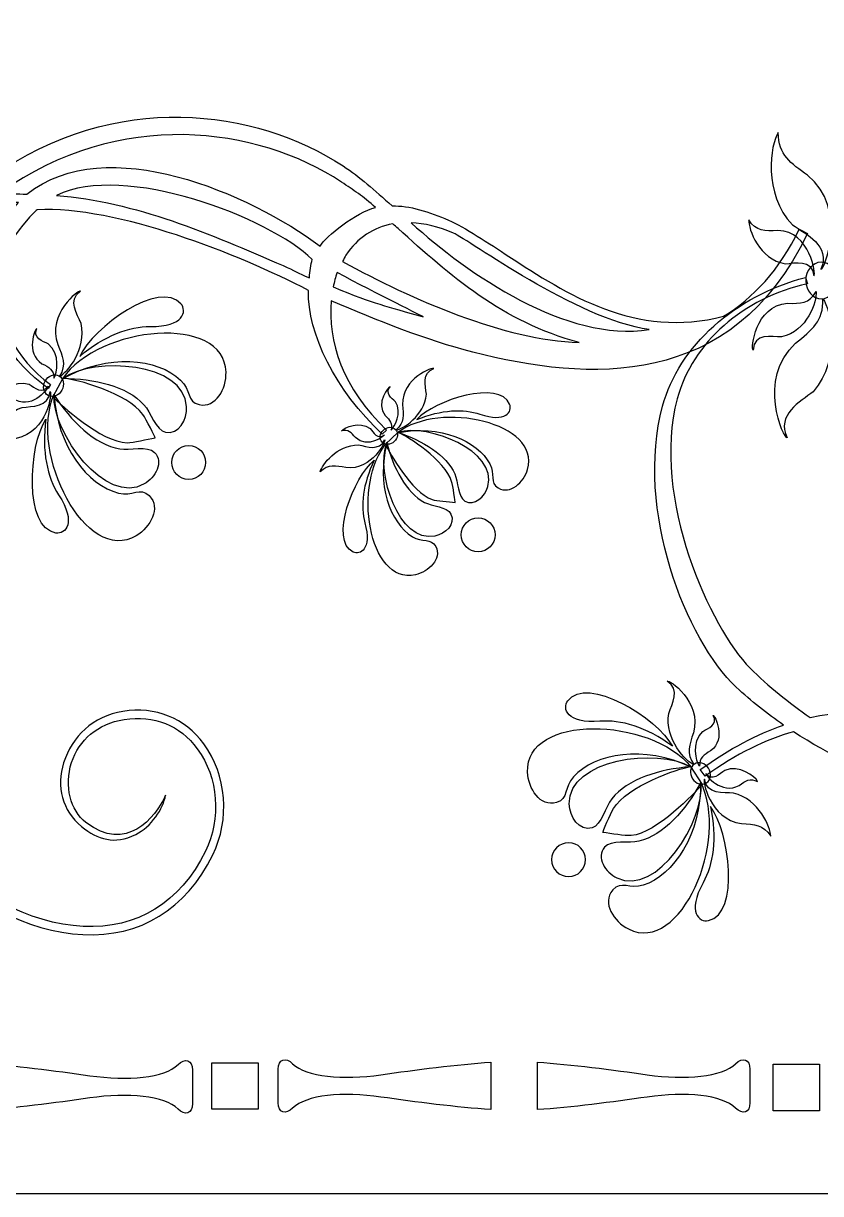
# Model space of a CAD drawing. Header units: millimetres. Extents: x -106 to 106, y -106 to 106.
# Drawn here: x 35.47 to 54.16, y -105.66 to -78.24 of the extents above; entities that cross this region are included whole.
import ezdxf

# ---------------------------------------------------------------- set-up
doc = ezdxf.new("R2010")
doc.units = ezdxf.units.MM
doc.header["$MEASUREMENT"] = 0
doc.layers.add('layer 1', color=7, linetype='Continuous')

msp = doc.modelspace()

# ---------------------------------------------------------------- linework, layer by layer
at = {"layer": 'layer 1', "color": 7}
msp.add_open_spline([(105.6569, -105.6569), (105.6569, -105.6569), (-106.0097, -105.6569), (-106.0097, -105.6569), (-106.0097, -105.6569), (-106.0097, -105.6569), (-106.0097, 106.0097), (-106.0097, 106.0097), (-106.0097, 106.0097), (-106.0097, 106.0097), (105.6569, 106.0097), (105.6569, 106.0097), (105.6569, 106.0097), (105.6569, 106.0097), (105.6569, -105.6569), (105.6569, -105.6569)], degree=3, knots=[0, 0, 0, 0, 0.2, 0.2, 0.2, 0.2, 0.4, 0.4, 0.4, 0.4, 0.6, 0.6, 0.6, 0.6, 1, 1, 1, 1], dxfattribs=at)
at = {"layer": 'layer 1', "color": 250}
for points, knots in [([(53.8471, -83.1618), (53.7817, -83.1291), (53.7162, -83.0963), (53.6542, -83.0633), (53.6542, -83.0633), (53.1878, -84.0269), (52.5769, -84.6777), (51.8831, -85.1024), (51.8831, -85.1024), (49.8216, -85.6402), (48.1751, -84.5674), (46.8505, -83.7016), (46.8505, -83.7016), (46.3885, -83.3995), (45.7984, -83.0102), (45.4297, -82.8483), (45.4297, -82.8483), (44.9994, -82.6585), (44.4992, -82.5031), (44.1123, -82.5186), (44.1123, -82.5186), (43.6851, -82.1345), (43.3582, -81.8434), (42.9617, -81.5819), (42.9617, -81.5819), (40.9243, -80.238), (37.5946, -79.7935), (34.7479, -81.832), (34.7479, -81.832), (34.7479, -81.832), (34.2594, -82.1982), (34.2594, -82.1982), (34.2594, -82.1982), (34.2332, -82.2192), (34.2036, -82.242), (34.177, -82.2633), (34.177, -82.2633), (32.1458, -82.3829), (30.2448, -82.9234), (28.5698, -84.032), (28.5698, -84.032), (27.9228, -83.8474), (27.2317, -83.5194), (26.4934, -82.9875), (26.4934, -82.9875), (26.4934, -82.9875), (26.3808, -83.1432), (26.3808, -83.1432), (26.3808, -83.1432), (27.0681, -83.6393), (27.7182, -83.9724), (28.3331, -84.1857), (28.3331, -84.1857), (27.9521, -84.4537), (27.5797, -84.7435), (27.2245, -85.0745), (27.2245, -85.0745), (26.0542, -86.168), (24.8429, -89.2417), (25.4985, -91.6581), (25.4985, -91.6581), (25.8809, -93.0706), (27.2059, -94.2468), (28.8485, -94.6732), (28.8485, -94.6732), (28.8485, -94.6732), (28.8964, -94.5286), (28.8964, -94.5286), (28.8964, -94.5286), (27.3857, -94.182), (26.2054, -93.1674), (25.8419, -91.8269), (25.8419, -91.8269), (25.2156, -89.5159), (26.6309, -86.4353), (27.5459, -85.5244), (27.5459, -85.5244), (27.9872, -85.0866), (28.4626, -84.7086), (28.9577, -84.3634), (28.9577, -84.3634), (31.4106, -84.9068), (33.2389, -83.5015), (34.4502, -82.5682), (34.4502, -82.5682), (34.4502, -82.5682), (34.5997, -82.4555), (34.5997, -82.4555), (34.5997, -82.4555), (34.8474, -82.4414), (35.0989, -82.438), (35.3539, -82.4387), (35.3539, -82.4387), (34.8988, -82.9086), (34.6221, -83.6003), (34.6407, -84.3279), (34.6407, -84.3279), (34.6645, -85.3009), (35.1692, -86.1573), (36.0505, -86.7943), (36.0505, -86.7943), (36.0505, -86.7943), (36.0994, -86.6985), (36.0994, -86.6985), (36.0994, -86.6985), (35.2688, -86.0967), (34.8553, -85.2337), (34.8326, -84.3228), (34.8326, -84.3228), (34.8151, -83.5576), (35.7277, -82.6461), (35.789, -82.6065), (35.789, -82.6065), (37.6628, -82.5186), (40.5025, -83.641), (42.151, -84.4975), (42.151, -84.4975), (42.1179, -85.5086), (42.7922, -86.846), (43.8788, -87.8619), (43.8788, -87.8619), (43.8788, -87.8619), (43.9811, -87.7675), (43.9811, -87.7675), (43.9811, -87.7675), (42.9486, -86.8019), (42.5944, -85.6667), (42.683, -84.7376), (42.683, -84.7376), (43.7709, -85.2047), (44.913, -85.6643), (46.002, -85.943), (46.002, -85.943), (48.7005, -86.6327), (52.0798, -86.8539), (53.8471, -83.1618)], [0, 0, 0, 0, 0.0285714, 0.0285714, 0.0285714, 0.0285714, 0.0571429, 0.0571429, 0.0571429, 0.0571429, 0.0857143, 0.0857143, 0.0857143, 0.0857143, 0.1142857, 0.1142857, 0.1142857, 0.1142857, 0.1428571, 0.1428571, 0.1428571, 0.1428572, 0.1714286, 0.1714286, 0.1714286, 0.1714286, 0.2, 0.2, 0.2, 0.2, 0.2285714, 0.2285714, 0.2285714, 0.2285714, 0.2571429, 0.2571429, 0.2571429, 0.2571429, 0.2857143, 0.2857143, 0.2857143, 0.2857143, 0.3142857, 0.3142857, 0.3142857, 0.3142857, 0.3428571, 0.3428571, 0.3428571, 0.3428572, 0.3714286, 0.3714286, 0.3714286, 0.3714286, 0.4, 0.4, 0.4, 0.4, 0.4285714, 0.4285714, 0.4285714, 0.4285714, 0.4571429, 0.4571429, 0.4571429, 0.4571429, 0.4857143, 0.4857143, 0.4857143, 0.4857143, 0.5142857, 0.5142857, 0.5142857, 0.5142857, 0.5428571, 0.5428571, 0.5428571, 0.5428572, 0.5714286, 0.5714286, 0.5714286, 0.5714286, 0.6, 0.6, 0.6, 0.6, 0.6285714, 0.6285714, 0.6285714, 0.6285714, 0.6571429, 0.6571429, 0.6571429, 0.6571429, 0.6857143, 0.6857143, 0.6857143, 0.6857143, 0.7142857, 0.7142857, 0.7142857, 0.7142857, 0.7428571, 0.7428571, 0.7428571, 0.7428572, 0.7714286, 0.7714286, 0.7714286, 0.7714286, 0.8, 0.8, 0.8, 0.8, 0.8285714, 0.8285714, 0.8285714, 0.8285714, 0.8571429, 0.8571429, 0.8571429, 0.8571429, 0.8857143, 0.8857143, 0.8857143, 0.8857143, 0.9142857, 0.9142857, 0.9142857, 0.9142857, 0.9428571, 0.9428571, 0.9428571, 0.9428572, 1, 1, 1, 1]), ([(43.7241, -82.5534), (43.7241, -82.5534), (43.7241, -82.5534), (43.7241, -82.5534), (43.7241, -82.5534), (43.2697, -82.6629), (42.5579, -83.23), (42.4208, -83.4594), (42.4208, -83.4594), (40.785, -82.2364), (37.4185, -80.7547), (35.5437, -82.2426), (35.5437, -82.2426), (35.3301, -82.2364), (35.1151, -82.2254), (34.9029, -82.2272), (34.9029, -82.2272), (34.9029, -82.2272), (34.9325, -82.2051), (34.9325, -82.2051), (34.9325, -82.2051), (37.7048, -80.2207), (40.9459, -80.652), (42.9265, -81.9598), (42.9265, -81.9598), (43.2056, -82.1441), (43.4268, -82.2943), (43.7241, -82.5534)], [0, 0, 0, 0, 0.125, 0.125, 0.125, 0.125, 0.25, 0.25, 0.25, 0.25, 0.375, 0.375, 0.375, 0.375, 0.5, 0.5, 0.5, 0.5, 0.625, 0.625, 0.625, 0.625, 0.75, 0.75, 0.75, 0.75, 1, 1, 1, 1]), ([(54.1607, -84.0021), (54.4046, -83.4457), (53.8106, -83.178), (53.4978, -82.9613), (53.4978, -82.9613), (52.7926, -82.2292), (52.9831, -81.0696), (53.1602, -80.7988), (53.1602, -80.7988), (53.1702, -81.3269), (53.4558, -81.5181), (53.8516, -81.7993), (53.8516, -81.7993), (54.8176, -82.5923), (54.2406, -84.0341), (54.1607, -84.0021)], [0, 0, 0, 0, 0.2, 0.2, 0.2, 0.2, 0.4, 0.4, 0.4, 0.4, 0.6, 0.6, 0.6, 0.6, 1, 1, 1, 1]), ([(36.242, -82.2705), (36.242, -82.2705), (36.242, -82.2705), (36.242, -82.2705), (36.242, -82.2705), (37.8285, -81.4916), (41.2322, -82.7835), (42.2396, -83.773), (42.2396, -83.773), (42.2003, -83.8928), (42.1824, -84.0427), (42.1696, -84.2015), (42.1696, -84.2015), (41.8933, -84.0851), (41.8275, -84.0341), (41.5578, -83.917), (41.5578, -83.917), (39.8497, -83.1752), (38.0841, -82.4132), (36.242, -82.2705)], [0, 0, 0, 0, 0.1666667, 0.1666667, 0.1666667, 0.1666667, 0.3333333, 0.3333333, 0.3333333, 0.3333333, 0.5, 0.5, 0.5, 0.5, 0.6666667, 0.6666667, 0.6666667, 0.6666667, 1, 1, 1, 1]), ([(44.2505, -83.0481), (44.2505, -83.0481), (44.2505, -83.0481), (44.2505, -83.0481), (44.2505, -83.0481), (45.4697, -84.1423), (46.6931, -85.2395), (48.4955, -85.7167), (48.4955, -85.7167), (46.7285, -85.6636), (44.5971, -84.7166), (42.9506, -83.8226), (42.9506, -83.8226), (42.9778, -83.7726), (42.9978, -83.7161), (43.0278, -83.6699), (43.0278, -83.6699), (43.2958, -83.2648), (43.6758, -83.0192), (44.1241, -82.9379), (44.1241, -82.9379), (44.1674, -82.9758), (44.2071, -83.0092), (44.2505, -83.0481)], [0, 0, 0, 0, 0.1428571, 0.1428571, 0.1428571, 0.1428572, 0.2857143, 0.2857143, 0.2857143, 0.2857143, 0.4285714, 0.4285714, 0.4285714, 0.4285714, 0.5714286, 0.5714286, 0.5714286, 0.5714286, 0.7142857, 0.7142857, 0.7142857, 0.7142857, 1, 1, 1, 1]), ([(50.1392, -85.4163), (50.1392, -85.4163), (50.1392, -85.4163), (50.1392, -85.4163), (50.1392, -85.4163), (48.1944, -85.7167), (45.8952, -84.1216), (44.5571, -82.9131), (44.5571, -82.9131), (44.8679, -82.9265), (45.1989, -83.0009), (45.5462, -83.1535), (45.5462, -83.1535), (45.8989, -83.3092), (48.4253, -85.1696), (50.1392, -85.4163)], [0, 0, 0, 0, 0.2, 0.2, 0.2, 0.2, 0.4, 0.4, 0.4, 0.4, 0.6, 0.6, 0.6, 0.6, 1, 1, 1, 1]), ([(53.9984, -84.1574), (53.9588, -83.7513), (53.5564, -83.8577), (53.3214, -83.8718), (53.3214, -83.8718), (52.7161, -83.7733), (52.4608, -83.0629), (52.4746, -82.8414), (52.4746, -82.8414), (52.6417, -83.1236), (52.8546, -83.1074), (53.1547, -83.0919), (53.1547, -83.0919), (53.9202, -83.1143), (54.0521, -84.1402), (53.9984, -84.1574)], [0, 0, 0, 0, 0.2, 0.2, 0.2, 0.2, 0.4, 0.4, 0.4, 0.4, 0.6, 0.6, 0.6, 0.6, 1, 1, 1, 1]), ([(54.1772, -84.6938), (53.9753, -84.6966), (53.8093, -84.5068), (53.8065, -84.2697), (53.8065, -84.2697), (53.8034, -84.0327), (53.965, -83.8391), (54.1662, -83.8367), (54.1662, -83.8367), (54.3681, -83.8339), (54.5338, -84.0237), (54.5379, -84.2601), (54.5379, -84.2601), (54.54, -84.4971), (54.3798, -84.6914), (54.1772, -84.6938)], [0, 0, 0, 0, 0.2, 0.2, 0.2, 0.2, 0.4, 0.4, 0.4, 0.4, 0.6, 0.6, 0.6, 0.6, 1, 1, 1, 1]), ([(42.7288, -84.4161), (42.7288, -84.4161), (42.7288, -84.4161), (42.7288, -84.4161), (42.7288, -84.4161), (42.7546, -84.3), (42.7818, -84.1853), (42.8221, -84.0796), (42.8221, -84.0796), (43.773, -84.5829), (44.8599, -85.1228), (44.8375, -85.1162), (44.8375, -85.1162), (43.9366, -84.8513), (43.731, -84.8323), (42.7288, -84.4161)], [0, 0, 0, 0, 0.2, 0.2, 0.2, 0.2, 0.4, 0.4, 0.4, 0.4, 0.6, 0.6, 0.6, 0.6, 1, 1, 1, 1]), ([(36.7863, -86.0436), (37.0902, -85.3625), (38.6698, -84.2329), (39.1604, -84.8116), (39.1604, -84.8116), (39.3037, -84.9788), (39.2286, -85.3519), (38.4396, -85.3429), (38.4396, -85.3429), (37.957, -85.337), (37.3596, -85.5517), (36.7863, -86.0436)], [0, 0, 0, 0, 0.25, 0.25, 0.25, 0.25, 0.5, 0.5, 0.5, 0.5, 1, 1, 1, 1]), ([(70.9551, -92.9249), (69.8648, -93.2032), (68.7237, -93.6625), (67.6351, -94.1296), (67.6351, -94.1296), (67.5473, -93.2005), (67.9, -92.0656), (68.9339, -91.0993), (68.9339, -91.0993), (68.9339, -91.0993), (68.8312, -91.0056), (68.8312, -91.0056), (68.8312, -91.0056), (67.7457, -92.0215), (67.0704, -93.3586), (67.1049, -94.3697), (67.1049, -94.3697), (65.455, -95.2258), (62.6149, -96.3493), (60.7425, -96.2611), (60.7425, -96.2611), (60.6795, -96.2215), (59.7672, -95.3099), (59.7865, -94.544), (59.7865, -94.544), (59.8085, -93.6335), (60.2213, -92.7709), (61.0526, -92.1694), (61.0526, -92.1694), (61.0526, -92.1694), (61.004, -92.0729), (61.004, -92.0729), (61.004, -92.0729), (60.1231, -92.7106), (59.6163, -93.567), (59.5936, -94.5396), (59.5936, -94.5396), (59.576, -95.2668), (59.8519, -95.9586), (60.3057, -96.4285), (60.3057, -96.4285), (60.0538, -96.4296), (59.8023, -96.4261), (59.5529, -96.4116), (59.5529, -96.4116), (59.5529, -96.4116), (59.4024, -96.299), (59.4024, -96.299), (59.4024, -96.299), (58.1917, -95.3657), (56.3641, -93.9608), (53.9119, -94.5044), (53.9119, -94.5044), (53.4165, -94.1589), (52.9394, -93.7809), (52.4991, -93.3428), (52.4991, -93.3428), (51.5847, -92.4319), (50.1685, -89.3513), (50.7944, -87.0399), (50.7944, -87.0399), (51.1586, -85.6994), (52.3382, -84.6859), (53.8492, -84.3393), (53.8492, -84.3393), (53.8492, -84.3393), (53.801, -84.1943), (53.801, -84.1943), (53.801, -84.1943), (52.1594, -84.6204), (50.8347, -85.7973), (50.4517, -87.2094), (50.4517, -87.2094), (49.7971, -89.6262), (51.0077, -92.6995), (52.1783, -93.7923), (52.1783, -93.7923), (52.5335, -94.1241), (52.9053, -94.4138), (53.2856, -94.6815), (53.2856, -94.6815), (52.671, -94.8948), (52.0216, -95.2289), (51.3343, -95.724), (51.3343, -95.724), (51.3343, -95.724), (51.4473, -95.88), (51.4473, -95.88), (51.4473, -95.88), (52.1852, -95.3481), (52.8753, -95.0205), (53.5226, -94.8352), (53.5226, -94.8352), (55.198, -95.9445), (57.1, -96.4843), (59.1288, -96.6039), (59.1288, -96.6039), (59.1574, -96.6252), (59.1874, -96.6476), (59.2136, -96.6686), (59.2136, -96.6686), (59.2136, -96.6686), (59.701, -97.0352), (59.701, -97.0352), (59.701, -97.0352), (62.5477, -99.074), (65.8771, -98.6296), (67.9142, -97.2857), (67.9142, -97.2857), (68.3114, -97.0242), (68.6369, -96.7327), (69.0665, -96.3493), (69.0665, -96.3493), (69.4517, -96.3637), (69.9526, -96.2094), (70.3836, -96.0189), (70.3836, -96.0189), (70.7519, -95.8573), (71.3434, -95.468), (71.8033, -95.1655), (71.8033, -95.1655), (73.128, -94.2995), (74.774, -93.2273), (76.837, -93.7648), (76.837, -93.7648), (77.5311, -94.1895), (78.1402, -94.8407), (78.6081, -95.8039), (78.6081, -95.8039), (78.6704, -95.7705), (78.7345, -95.7388), (78.8, -95.7057), (78.8, -95.7057), (77.033, -92.0136), (73.653, -92.2344), (70.9551, -92.9249)], [0, 0, 0, 0, 0.0285714, 0.0285714, 0.0285714, 0.0285714, 0.0571429, 0.0571429, 0.0571429, 0.0571429, 0.0857143, 0.0857143, 0.0857143, 0.0857143, 0.1142857, 0.1142857, 0.1142857, 0.1142857, 0.1428571, 0.1428571, 0.1428571, 0.1428572, 0.1714286, 0.1714286, 0.1714286, 0.1714286, 0.2, 0.2, 0.2, 0.2, 0.2285714, 0.2285714, 0.2285714, 0.2285714, 0.2571429, 0.2571429, 0.2571429, 0.2571429, 0.2857143, 0.2857143, 0.2857143, 0.2857143, 0.3142857, 0.3142857, 0.3142857, 0.3142857, 0.3428571, 0.3428571, 0.3428571, 0.3428572, 0.3714286, 0.3714286, 0.3714286, 0.3714286, 0.4, 0.4, 0.4, 0.4, 0.4285714, 0.4285714, 0.4285714, 0.4285714, 0.4571429, 0.4571429, 0.4571429, 0.4571429, 0.4857143, 0.4857143, 0.4857143, 0.4857143, 0.5142857, 0.5142857, 0.5142857, 0.5142857, 0.5428571, 0.5428571, 0.5428571, 0.5428572, 0.5714286, 0.5714286, 0.5714286, 0.5714286, 0.6, 0.6, 0.6, 0.6, 0.6285714, 0.6285714, 0.6285714, 0.6285714, 0.6571429, 0.6571429, 0.6571429, 0.6571429, 0.6857143, 0.6857143, 0.6857143, 0.6857143, 0.7142857, 0.7142857, 0.7142857, 0.7142857, 0.7428571, 0.7428571, 0.7428571, 0.7428572, 0.7714286, 0.7714286, 0.7714286, 0.7714286, 0.8, 0.8, 0.8, 0.8, 0.8285714, 0.8285714, 0.8285714, 0.8285714, 0.8571429, 0.8571429, 0.8571429, 0.8571429, 0.8857143, 0.8857143, 0.8857143, 0.8857143, 0.9142857, 0.9142857, 0.9142857, 0.9142857, 0.9428571, 0.9428571, 0.9428571, 0.9428572, 1, 1, 1, 1]), ([(36.8015, -84.5144), (36.4994, -84.729), (36.7247, -85.0576), (36.819, -85.2712), (36.819, -85.2712), (36.9575, -85.8789), (36.4939, -86.425), (36.3157, -86.5097), (36.3157, -86.5097), (36.4766, -86.2307), (36.3874, -86.0391), (36.2706, -85.7659), (36.2706, -85.7659), (36.0164, -85.0428), (36.7688, -84.4723), (36.8015, -84.5144)], [0, 0, 0, 0, 0.2, 0.2, 0.2, 0.2, 0.4, 0.4, 0.4, 0.4, 0.6, 0.6, 0.6, 0.6, 1, 1, 1, 1]), ([(52.5738, -85.8965), (52.5986, -85.4896), (53.0045, -85.5802), (53.2411, -85.5858), (53.2411, -85.5858), (53.8427, -85.4635), (54.0714, -84.7445), (54.0518, -84.523), (54.0518, -84.523), (53.893, -84.811), (53.6804, -84.8034), (53.3793, -84.7996), (53.3793, -84.7996), (52.6152, -84.8502), (52.518, -85.8817), (52.5738, -85.8965)], [0, 0, 0, 0, 0.2, 0.2, 0.2, 0.2, 0.4, 0.4, 0.4, 0.4, 0.6, 0.6, 0.6, 0.6, 1, 1, 1, 1]), ([(53.3759, -87.9495), (53.1044, -87.4075), (53.6814, -87.1051), (53.9825, -86.8691), (53.9825, -86.8691), (54.6505, -86.0967), (54.4011, -84.9501), (54.2095, -84.6907), (54.2095, -84.6907), (54.2261, -85.2178), (53.9522, -85.427), (53.5708, -85.7318), (53.5708, -85.7318), (52.6465, -86.5817), (53.2959, -87.9856), (53.3759, -87.9495)], [0, 0, 0, 0, 0.2, 0.2, 0.2, 0.2, 0.4, 0.4, 0.4, 0.4, 0.6, 0.6, 0.6, 0.6, 1, 1, 1, 1]), ([(36.3802, -86.5676), (37.248, -85.3119), (40.1784, -85.0425), (40.2166, -86.4122), (40.2166, -86.4122), (40.2277, -86.7981), (39.9803, -87.2559), (39.5879, -87.1722), (39.5879, -87.1722), (39.3006, -87.1126), (39.3877, -86.8219), (39.1521, -86.5986), (39.1521, -86.5986), (38.6088, -86.0819), (37.4488, -85.9668), (36.3802, -86.5676)], [0, 0, 0, 0, 0.2, 0.2, 0.2, 0.2, 0.4, 0.4, 0.4, 0.4, 0.6, 0.6, 0.6, 0.6, 1, 1, 1, 1]), ([(35.7811, -85.3904), (35.6774, -85.6175), (35.9209, -85.6853), (36.0505, -85.7494), (36.0505, -85.7494), (36.3402, -85.9875), (36.2575, -86.4419), (36.1831, -86.5545), (36.1831, -86.5545), (36.1803, -86.355), (36.0622, -86.2975), (35.8999, -86.2135), (35.8999, -86.2135), (35.5034, -85.9668), (35.7456, -85.3832), (35.7811, -85.3904)], [0, 0, 0, 0, 0.2, 0.2, 0.2, 0.2, 0.4, 0.4, 0.4, 0.4, 0.6, 0.6, 0.6, 0.6, 1, 1, 1, 1]), ([(36.3888, -86.5545), (37.135, -86.0429), (39.2416, -86.1763), (39.2933, -87.2205), (39.2933, -87.2205), (39.3081, -87.5243), (39.109, -87.8867), (38.7986, -87.8206), (38.7986, -87.8206), (38.5719, -87.7734), (38.4479, -87.3479), (38.2925, -87.1757), (38.2925, -87.1757), (37.8902, -86.7344), (37.1219, -86.56), (36.3888, -86.5545)], [0, 0, 0, 0, 0.2, 0.2, 0.2, 0.2, 0.4, 0.4, 0.4, 0.4, 0.6, 0.6, 0.6, 0.6, 1, 1, 1, 1]), ([(45.0918, -86.3271), (44.801, -86.4188), (44.8927, -86.7333), (44.913, -86.9256), (44.913, -86.9256), (44.8647, -87.4372), (44.3614, -87.7472), (44.2002, -87.7682), (44.2002, -87.7682), (44.3986, -87.5898), (44.3772, -87.4175), (44.3555, -87.1722), (44.3555, -87.1722), (44.3414, -86.5407), (45.0773, -86.2851), (45.0918, -86.3271)], [0, 0, 0, 0, 0.2, 0.2, 0.2, 0.2, 0.4, 0.4, 0.4, 0.4, 0.6, 0.6, 0.6, 0.6, 1, 1, 1, 1]), ([(36.0491, -86.7371), (35.9113, -86.9438), (35.7246, -86.7719), (35.6026, -86.6961), (35.6026, -86.6961), (35.2474, -86.5755), (34.9077, -86.8853), (34.8498, -87.0086), (34.8498, -87.0086), (35.0225, -86.9049), (35.1316, -86.9748), (35.2901, -87.0685), (35.2901, -87.0685), (35.708, -87.2763), (36.0732, -86.7612), (36.0491, -86.7371)], [0, 0, 0, 0, 0.2, 0.2, 0.2, 0.2, 0.4, 0.4, 0.4, 0.4, 0.6, 0.6, 0.6, 0.6, 1, 1, 1, 1]), ([(36.2995, -86.4987), (36.1917, -86.4405), (36.0477, -86.4946), (35.9778, -86.621), (35.9778, -86.621), (35.9082, -86.7478), (35.9402, -86.8994), (36.0477, -86.9579), (36.0477, -86.9579), (36.1548, -87.0176), (36.2995, -86.9624), (36.3688, -86.8363), (36.3688, -86.8363), (36.4377, -86.7096), (36.4067, -86.558), (36.2995, -86.4987)], [0, 0, 0, 0, 0.2, 0.2, 0.2, 0.2, 0.4, 0.4, 0.4, 0.4, 0.6, 0.6, 0.6, 0.6, 1, 1, 1, 1]), ([(36.3936, -86.5511), (36.6912, -86.5769), (37.9084, -86.8963), (38.2684, -87.4051), (38.2684, -87.4051), (38.3452, -87.5133), (38.5592, -87.9433), (38.5557, -87.9495), (38.5557, -87.9495), (38.3704, -87.9805), (38.0393, -88.0687), (37.9012, -88.0652), (37.9012, -88.0652), (37.2804, -88.0497), (36.3416, -87.1747), (36.1538, -86.9897), (36.1538, -86.9897), (36.1538, -86.9897), (36.3936, -86.5511), (36.3936, -86.5511)], [0, 0, 0, 0, 0.1666667, 0.1666667, 0.1666667, 0.1666667, 0.3333333, 0.3333333, 0.3333333, 0.3333333, 0.5, 0.5, 0.5, 0.5, 0.6666667, 0.6666667, 0.6666667, 0.6666667, 1, 1, 1, 1]), ([(44.6894, -87.5226), (45.1014, -87.0661), (46.6293, -86.5835), (46.866, -87.1629), (46.866, -87.1629), (46.9356, -87.3307), (46.7836, -87.6053), (46.1656, -87.3955), (46.1656, -87.3955), (45.7894, -87.2676), (45.2657, -87.2835), (44.6894, -87.5226)], [0, 0, 0, 0, 0.25, 0.25, 0.25, 0.25, 0.5, 0.5, 0.5, 0.5, 1, 1, 1, 1]), ([(36.0922, -86.8674), (36.0635, -87.237), (35.666, -87.2105), (35.4369, -87.238), (35.4369, -87.238), (34.8467, -87.4296), (34.6163, -88.1093), (34.6342, -88.3057), (34.6342, -88.3057), (34.7906, -88.0249), (34.9994, -88.0025), (35.2936, -87.9653), (35.2936, -87.9653), (36.0429, -87.8147), (36.1456, -86.8732), (36.0922, -86.8674)], [0, 0, 0, 0, 0.2, 0.2, 0.2, 0.2, 0.4, 0.4, 0.4, 0.4, 0.6, 0.6, 0.6, 0.6, 1, 1, 1, 1]), ([(44.0662, -86.7533), (43.929, -86.9049), (44.1027, -87.02), (44.1867, -87.104), (44.1867, -87.104), (44.3531, -87.3648), (44.1726, -87.6997), (44.0851, -87.7696), (44.0851, -87.7696), (44.134, -87.6115), (44.0562, -87.5367), (43.9497, -87.4293), (43.9497, -87.4293), (43.7024, -87.1343), (44.0424, -86.7388), (44.0662, -86.7533)], [0, 0, 0, 0, 0.2, 0.2, 0.2, 0.2, 0.4, 0.4, 0.4, 0.4, 0.6, 0.6, 0.6, 0.6, 1, 1, 1, 1]), ([(36.1841, -86.9245), (35.5899, -88.3305), (36.9359, -90.9481), (38.113, -90.2449), (38.113, -90.2449), (38.4434, -90.0468), (38.6987, -89.5924), (38.4152, -89.3054), (38.4152, -89.3054), (38.2116, -89.097), (38.0131, -89.3247), (37.6972, -89.2465), (37.6972, -89.2465), (36.9706, -89.0653), (36.2503, -88.1479), (36.1841, -86.9245)], [0, 0, 0, 0, 0.2, 0.2, 0.2, 0.2, 0.4, 0.4, 0.4, 0.4, 0.6, 0.6, 0.6, 0.6, 1, 1, 1, 1]), ([(36.179, -86.9386), (36.1469, -87.8423), (37.3892, -89.5487), (38.2984, -89.0319), (38.2984, -89.0319), (38.5637, -88.8814), (38.7621, -88.5193), (38.5402, -88.2922), (38.5402, -88.2922), (38.379, -88.1269), (37.9528, -88.2495), (37.7237, -88.2113), (37.7237, -88.2113), (37.136, -88.1086), (36.5765, -87.555), (36.179, -86.9386)], [0, 0, 0, 0, 0.2, 0.2, 0.2, 0.2, 0.4, 0.4, 0.4, 0.4, 0.6, 0.6, 0.6, 0.6, 1, 1, 1, 1]), ([(44.237, -87.8303), (45.2378, -87.0661), (47.6067, -87.6042), (47.2853, -88.6888), (47.2853, -88.6888), (47.1953, -88.9944), (46.8846, -89.2903), (46.5976, -89.1249), (46.5976, -89.1249), (46.3885, -89.0047), (46.5301, -88.7983), (46.4043, -88.563), (46.4043, -88.563), (46.1091, -88.019), (45.2279, -87.6315), (44.237, -87.8303)], [0, 0, 0, 0, 0.2, 0.2, 0.2, 0.2, 0.4, 0.4, 0.4, 0.4, 0.6, 0.6, 0.6, 0.6, 1, 1, 1, 1]), ([(35.9957, -87.5157), (35.585, -88.1372), (35.4789, -90.0775), (36.2293, -90.1809), (36.2293, -90.1809), (36.4477, -90.2101), (36.7236, -89.9476), (36.2909, -89.2868), (36.2909, -89.2868), (36.0288, -88.8838), (35.8889, -88.2647), (35.9957, -87.5157)], [0, 0, 0, 0, 0.25, 0.25, 0.25, 0.25, 0.5, 0.5, 0.5, 0.5, 1, 1, 1, 1]), ([(43.9339, -87.8781), (43.773, -88.0056), (43.67, -87.8223), (43.5942, -87.7321), (43.5942, -87.7321), (43.3458, -87.5467), (42.9992, -87.7028), (42.9231, -87.7851), (42.9231, -87.7851), (43.084, -87.7472), (43.1525, -87.8303), (43.2528, -87.9439), (43.2528, -87.9439), (43.5277, -88.214), (43.9456, -87.9033), (43.9339, -87.8781)], [0, 0, 0, 0, 0.2, 0.2, 0.2, 0.2, 0.4, 0.4, 0.4, 0.4, 0.6, 0.6, 0.6, 0.6, 1, 1, 1, 1]), ([(44.1905, -87.7555), (44.1206, -87.6814), (43.9955, -87.688), (43.9077, -87.7689), (43.9077, -87.7689), (43.8202, -87.8506), (43.8061, -87.9774), (43.8763, -88.0511), (43.8763, -88.0511), (43.9452, -88.1251), (44.0724, -88.1189), (44.1599, -88.0377), (44.1599, -88.0377), (44.247, -87.956), (44.2605, -87.8296), (44.1905, -87.7555)], [0, 0, 0, 0, 0.2, 0.2, 0.2, 0.2, 0.4, 0.4, 0.4, 0.4, 0.6, 0.6, 0.6, 0.6, 1, 1, 1, 1]), ([(44.247, -87.8223), (44.9633, -87.6115), (46.5814, -88.2543), (46.3544, -89.087), (46.3544, -89.087), (46.2893, -89.3292), (46.0412, -89.5624), (45.8142, -89.4308), (45.8142, -89.4308), (45.6488, -89.3361), (45.6592, -88.9709), (45.5806, -88.7959), (45.5806, -88.7959), (45.3781, -88.3477), (44.822, -88.0132), (44.247, -87.8223)], [0, 0, 0, 0, 0.2, 0.2, 0.2, 0.2, 0.4, 0.4, 0.4, 0.4, 0.6, 0.6, 0.6, 0.6, 1, 1, 1, 1]), ([(43.9339, -87.9918), (43.8171, -88.2747), (43.5129, -88.1517), (43.3248, -88.1152), (43.3248, -88.1152), (42.8132, -88.1138), (42.459, -88.5885), (42.4229, -88.7473), (42.4229, -88.7473), (42.6178, -88.5668), (42.7863, -88.6026), (43.0278, -88.6485), (43.0278, -88.6485), (43.6517, -88.7218), (43.9738, -88.0098), (43.9339, -87.9918)], [0, 0, 0, 0, 0.2, 0.2, 0.2, 0.2, 0.4, 0.4, 0.4, 0.4, 0.6, 0.6, 0.6, 0.6, 1, 1, 1, 1]), ([(44.2522, -87.8209), (44.4782, -87.9164), (45.3522, -88.4786), (45.5045, -88.9699), (45.5045, -88.9699), (45.5358, -89.0739), (45.5941, -89.4663), (45.591, -89.4694), (45.591, -89.4694), (45.4363, -89.4477), (45.1545, -89.4315), (45.047, -89.3943), (45.047, -89.3943), (44.5626, -89.2224), (44.0517, -88.2971), (43.9511, -88.1038), (43.9511, -88.1038), (43.9511, -88.1038), (44.2522, -87.8209), (44.2522, -87.8209)], [0, 0, 0, 0, 0.1666667, 0.1666667, 0.1666667, 0.1666667, 0.3333333, 0.3333333, 0.3333333, 0.3333333, 0.5, 0.5, 0.5, 0.5, 0.6666667, 0.6666667, 0.6666667, 0.6666667, 1, 1, 1, 1]), ([(39.7384, -88.5265), (39.7384, -88.307), (39.5607, -88.1293), (39.3409, -88.1293), (39.3409, -88.1293), (39.1214, -88.1293), (38.9429, -88.307), (38.9429, -88.5265), (38.9429, -88.5265), (38.9429, -88.746), (39.1214, -88.9241), (39.3409, -88.9241), (39.3409, -88.9241), (39.5607, -88.9241), (39.7384, -88.746), (39.7384, -88.5265)], [0, 0, 0, 0, 0.2, 0.2, 0.2, 0.2, 0.4, 0.4, 0.4, 0.4, 0.6, 0.6, 0.6, 0.6, 1, 1, 1, 1]), ([(43.9918, -88.0597), (43.1663, -89.0112), (43.5522, -91.4076), (44.6553, -91.1572), (44.6553, -91.1572), (44.966, -91.0862), (45.2809, -90.7958), (45.1342, -90.4992), (45.1342, -90.4992), (45.027, -90.2821), (44.8134, -90.4103), (44.5857, -90.2677), (44.5857, -90.2677), (44.0617, -89.9407), (43.7303, -89.0371), (43.9918, -88.0597)], [0, 0, 0, 0, 0.2, 0.2, 0.2, 0.2, 0.4, 0.4, 0.4, 0.4, 0.6, 0.6, 0.6, 0.6, 1, 1, 1, 1]), ([(43.9832, -88.0693), (43.7275, -88.7704), (44.2663, -90.4268), (45.1114, -90.2532), (45.1114, -90.2532), (45.3574, -90.2025), (45.6065, -89.9703), (45.489, -89.7357), (45.489, -89.7357), (45.4056, -89.5642), (45.0398, -89.5518), (44.871, -89.4625), (44.871, -89.4625), (44.4358, -89.2321), (44.1382, -88.655), (43.9832, -88.0693)], [0, 0, 0, 0, 0.2, 0.2, 0.2, 0.2, 0.4, 0.4, 0.4, 0.4, 0.6, 0.6, 0.6, 0.6, 1, 1, 1, 1]), ([(43.6917, -88.4762), (43.2111, -88.8579), (42.6323, -90.3528), (43.1946, -90.626), (43.1946, -90.626), (43.3592, -90.7048), (43.641, -90.5698), (43.4709, -89.9407), (43.4709, -89.9407), (43.3689, -89.5569), (43.4178, -89.0357), (43.6917, -88.4762)], [0, 0, 0, 0, 0.25, 0.25, 0.25, 0.25, 0.5, 0.5, 0.5, 0.5, 1, 1, 1, 1]), ([(46.5246, -90.2229), (46.5246, -90.0041), (46.3468, -89.8253), (46.127, -89.8253), (46.127, -89.8253), (45.9076, -89.8253), (45.7291, -90.0041), (45.7291, -90.2229), (45.7291, -90.2229), (45.7291, -90.4426), (45.9076, -90.6211), (46.127, -90.6211), (46.127, -90.6211), (46.3468, -90.6211), (46.5246, -90.4426), (46.5246, -90.2229)], [0, 0, 0, 0, 0.2, 0.2, 0.2, 0.2, 0.4, 0.4, 0.4, 0.4, 0.6, 0.6, 0.6, 0.6, 1, 1, 1, 1]), ([(50.6811, -95.1742), (50.3311, -94.5175), (48.6753, -93.4999), (48.2271, -94.1114), (48.2271, -94.1114), (48.0966, -94.2888), (48.1955, -94.655), (48.9834, -94.5909), (48.9834, -94.5909), (49.4639, -94.5513), (50.0734, -94.7239), (50.6811, -95.1742)], [0, 0, 0, 0, 0.25, 0.25, 0.25, 0.25, 0.5, 0.5, 0.5, 0.5, 1, 1, 1, 1]), ([(50.5588, -93.65), (50.8754, -93.843), (50.6732, -94.1871), (50.5946, -94.4055), (50.5946, -94.4055), (50.4992, -95.0229), (50.9994, -95.5356), (51.1837, -95.6069), (51.1837, -95.6069), (51.0029, -95.3395), (51.078, -95.1418), (51.1762, -94.8617), (51.1762, -94.8617), (51.3791, -94.122), (50.5884, -93.6056), (50.5588, -93.65)], [0, 0, 0, 0, 0.2, 0.2, 0.2, 0.2, 0.4, 0.4, 0.4, 0.4, 0.6, 0.6, 0.6, 0.6, 1, 1, 1, 1]), ([(39.9048, -97.7215), (39.2802, -98.9961), (38.1975, -99.6583), (36.8615, -99.588), (36.8615, -99.588), (35.5571, -99.5208), (34.1887, -98.7946), (33.2341, -97.7297), (33.2341, -97.7297), (33.2789, -97.6756), (33.3199, -97.6219), (33.3585, -97.5654), (33.3585, -97.5654), (34.2666, -98.6179), (35.5899, -99.331), (36.8697, -99.3975), (36.8697, -99.3975), (38.1265, -99.4633), (39.1421, -98.8373), (39.735, -97.6378), (39.735, -97.6378), (40.1129, -96.8709), (40.0351, -95.9052), (39.5434, -95.2372), (39.5434, -95.2372), (39.1349, -94.6829), (38.5261, -94.4393), (37.8299, -94.5492), (37.8299, -94.5492), (37.1973, -94.6502), (36.7736, -95.025), (36.5962, -95.559), (36.5962, -95.559), (36.4153, -96.1091), (36.5703, -96.6804), (36.9335, -96.9611), (36.9335, -96.9611), (37.8719, -97.6839), (38.5575, -96.8646), (38.7969, -96.3241), (38.7969, -96.3241), (38.7563, -96.6294), (38.46, -97.0686), (38.0982, -97.2433), (38.0982, -97.2433), (37.5966, -97.4882), (37.2094, -97.3639), (36.8301, -97.0566), (36.8301, -97.0566), (36.3743, -96.6862), (36.232, -96.1202), (36.4101, -95.5617), (36.4101, -95.5617), (36.6055, -94.9513), (37.0902, -94.4734), (37.8002, -94.3598), (37.8002, -94.3598), (38.5602, -94.2381), (39.2503, -94.5175), (39.6978, -95.1228), (39.6978, -95.1228), (40.2311, -95.848), (40.3159, -96.8922), (39.9048, -97.7215)], [0, 0, 0, 0, 0.0588235, 0.0588235, 0.0588235, 0.0588235, 0.1176471, 0.1176471, 0.1176471, 0.1176471, 0.1764706, 0.1764706, 0.1764706, 0.1764706, 0.2352941, 0.2352941, 0.2352941, 0.2352941, 0.2941176, 0.2941176, 0.2941176, 0.2941177, 0.3529412, 0.3529412, 0.3529412, 0.3529412, 0.4117647, 0.4117647, 0.4117647, 0.4117647, 0.4705882, 0.4705882, 0.4705882, 0.4705882, 0.5294118, 0.5294118, 0.5294118, 0.5294118, 0.5882353, 0.5882353, 0.5882353, 0.5882353, 0.6470588, 0.6470588, 0.6470588, 0.6470588, 0.7058824, 0.7058824, 0.7058824, 0.7058824, 0.7647059, 0.7647059, 0.7647059, 0.7647059, 0.8235294, 0.8235294, 0.8235294, 0.8235294, 0.8823529, 0.8823529, 0.8823529, 0.882353, 1, 1, 1, 1]), ([(51.1231, -95.6682), (50.1691, -94.4765), (47.2267, -94.4128), (47.2853, -95.7815), (47.2853, -95.7815), (47.3011, -96.1674), (47.5791, -96.607), (47.966, -96.496), (47.966, -96.496), (48.2471, -96.4164), (48.141, -96.1322), (48.3594, -95.8938), (48.3594, -95.8938), (48.8655, -95.3395), (50.0158, -95.1432), (51.1231, -95.6682)], [0, 0, 0, 0, 0.2, 0.2, 0.2, 0.2, 0.4, 0.4, 0.4, 0.4, 0.6, 0.6, 0.6, 0.6, 1, 1, 1, 1]), ([(51.6395, -94.4527), (51.7577, -94.6719), (51.5186, -94.7566), (51.3939, -94.8297), (51.3939, -94.8297), (51.1224, -95.0877), (51.2368, -95.5345), (51.3195, -95.6417), (51.3195, -95.6417), (51.3081, -95.4418), (51.4204, -95.3774), (51.5779, -95.282), (51.5779, -95.282), (51.9554, -95.0074), (51.6726, -94.4428), (51.6395, -94.4527)], [0, 0, 0, 0, 0.2, 0.2, 0.2, 0.2, 0.4, 0.4, 0.4, 0.4, 0.6, 0.6, 0.6, 0.6, 1, 1, 1, 1]), ([(51.1128, -95.6579), (50.3335, -95.1976), (48.242, -95.4773), (48.2633, -96.5236), (48.2633, -96.5236), (48.2692, -96.8275), (48.4921, -97.1758), (48.798, -97.0879), (48.798, -97.0879), (49.0199, -97.0249), (49.1146, -96.5915), (49.2583, -96.4096), (49.2583, -96.4096), (49.6283, -95.9414), (50.3814, -95.713), (51.1128, -95.6579)], [0, 0, 0, 0, 0.2, 0.2, 0.2, 0.2, 0.4, 0.4, 0.4, 0.4, 0.6, 0.6, 0.6, 0.6, 1, 1, 1, 1]), ([(51.1076, -95.6534), (50.813, -95.6995), (49.6214, -96.1043), (49.2982, -96.6369), (49.2982, -96.6369), (49.2297, -96.7496), (49.0468, -97.1944), (49.0499, -97.1985), (49.0499, -97.1985), (49.2366, -97.2178), (49.5725, -97.2819), (49.711, -97.2695), (49.711, -97.2695), (50.3283, -97.2092), (51.2034, -96.2721), (51.378, -96.074), (51.378, -96.074), (51.378, -96.074), (51.1076, -95.6534), (51.1076, -95.6534)], [0, 0, 0, 0, 0.1666667, 0.1666667, 0.1666667, 0.1666667, 0.3333333, 0.3333333, 0.3333333, 0.3333333, 0.5, 0.5, 0.5, 0.5, 0.6666667, 0.6666667, 0.6666667, 0.6666667, 1, 1, 1, 1]), ([(51.1982, -95.5945), (51.3016, -95.5283), (51.4493, -95.5717), (51.5286, -95.6937), (51.5286, -95.6937), (51.6064, -95.815), (51.5854, -95.9679), (51.4814, -96.0351), (51.4814, -96.0351), (51.378, -96.1012), (51.2309, -96.0568), (51.1524, -95.9359), (51.1524, -95.9359), (51.0742, -95.8139), (51.0945, -95.6609), (51.1982, -95.5945)], [0, 0, 0, 0, 0.2, 0.2, 0.2, 0.2, 0.4, 0.4, 0.4, 0.4, 0.6, 0.6, 0.6, 0.6, 1, 1, 1, 1]), ([(51.4655, -95.815), (51.6168, -96.012), (51.7901, -95.827), (51.9079, -95.7426), (51.9079, -95.7426), (52.2521, -95.599), (52.6141, -95.8825), (52.6792, -96.0024), (52.6792, -96.0024), (52.5012, -95.9097), (52.3971, -95.9875), (52.2466, -96.0929), (52.2466, -96.0929), (51.8428, -96.3286), (51.4414, -95.8408), (51.4655, -95.815)], [0, 0, 0, 0, 0.2, 0.2, 0.2, 0.2, 0.4, 0.4, 0.4, 0.4, 0.6, 0.6, 0.6, 0.6, 1, 1, 1, 1]), ([(51.4311, -95.9473), (51.4852, -96.3145), (51.8793, -96.2611), (52.1119, -96.2721), (52.1119, -96.2721), (52.713, -96.4216), (52.99, -97.0831), (52.9862, -97.2805), (52.9862, -97.2805), (52.8091, -97.0104), (52.6, -97.0031), (52.3044, -96.987), (52.3044, -96.987), (51.5475, -96.8891), (51.3791, -95.9565), (51.4311, -95.9473)], [0, 0, 0, 0, 0.2, 0.2, 0.2, 0.2, 0.4, 0.4, 0.4, 0.4, 0.6, 0.6, 0.6, 0.6, 1, 1, 1, 1]), ([(51.3491, -96.0251), (51.4456, -96.9249), (50.3252, -98.7137), (49.3813, -98.2606), (49.3813, -98.2606), (49.107, -98.129), (48.8827, -97.7818), (49.0898, -97.5395), (49.0898, -97.5395), (49.2383, -97.3642), (49.6731, -97.4562), (49.8973, -97.4025), (49.8973, -97.4025), (50.4765, -97.2591), (50.996, -96.6679), (51.3491, -96.0251)], [0, 0, 0, 0, 0.2, 0.2, 0.2, 0.2, 0.4, 0.4, 0.4, 0.4, 0.6, 0.6, 0.6, 0.6, 1, 1, 1, 1]), ([(51.3436, -96.0106), (52.0333, -97.3718), (50.8754, -100.0769), (49.652, -99.4578), (49.652, -99.4578), (49.3075, -99.2841), (49.0223, -98.8487), (49.2841, -98.5421), (49.2841, -98.5421), (49.4726, -98.3199), (49.6875, -98.5335), (49.9955, -98.4325), (49.9955, -98.4325), (50.7094, -98.2021), (51.3619, -97.2361), (51.3436, -96.0106)], [0, 0, 0, 0, 0.2, 0.2, 0.2, 0.2, 0.4, 0.4, 0.4, 0.4, 0.6, 0.6, 0.6, 0.6, 1, 1, 1, 1]), ([(51.573, -96.5884), (52.0267, -97.1795), (52.2672, -99.1071), (51.5252, -99.2624), (51.5252, -99.2624), (51.3091, -99.3069), (51.0167, -99.0657), (51.4008, -98.3746), (51.4008, -98.3746), (51.6357, -97.9533), (51.7322, -97.3266), (51.573, -96.5884)], [0, 0, 0, 0, 0.25, 0.25, 0.25, 0.25, 0.5, 0.5, 0.5, 0.5, 1, 1, 1, 1]), ([(48.645, -97.8334), (48.645, -98.0525), (48.4679, -98.231), (48.2475, -98.231), (48.2475, -98.231), (48.0294, -98.231), (47.8499, -98.0525), (47.8499, -97.8334), (47.8499, -97.8334), (47.8499, -97.6147), (48.0294, -97.4362), (48.2475, -97.4362), (48.2475, -97.4362), (48.4679, -97.4362), (48.645, -97.6147), (48.645, -97.8334)], [0, 0, 0, 0, 0.2, 0.2, 0.2, 0.2, 0.4, 0.4, 0.4, 0.4, 0.6, 0.6, 0.6, 0.6, 1, 1, 1, 1])]:
    msp.add_open_spline(points, degree=3, knots=knots, dxfattribs=at)
at = {"layer": 'layer 1'}
for points, knots in [([(39.0918, -102.6349), (38.7793, -102.9473), (37.915, -103.0228), (37.0206, -102.8946), (37.0206, -102.8946), (36.2217, -102.7799), (35.2212, -102.6493), (34.444, -102.6007), (34.444, -102.6007), (34.444, -102.6007), (34.444, -103.7104), (34.444, -103.7104), (34.444, -103.7104), (35.2212, -103.6622), (36.2217, -103.5309), (37.0206, -103.4165), (37.0206, -103.4165), (37.915, -103.2887), (38.7793, -103.3635), (39.0918, -103.676), (39.0918, -103.676), (39.2544, -103.8382), (39.4284, -103.7845), (39.4284, -103.5495), (39.4284, -103.5495), (39.4284, -103.4), (39.4284, -102.9108), (39.4284, -102.7616), (39.4284, -102.7616), (39.4284, -102.5267), (39.2544, -102.4726), (39.0918, -102.6349)], [0, 0, 0, 0, 0.1111111, 0.1111111, 0.1111111, 0.1111111, 0.2222222, 0.2222222, 0.2222222, 0.2222222, 0.3333333, 0.3333333, 0.3333333, 0.3333333, 0.4444444, 0.4444444, 0.4444444, 0.4444445, 0.5555556, 0.5555556, 0.5555556, 0.5555556, 0.6666667, 0.6666667, 0.6666667, 0.6666667, 0.7777778, 0.7777778, 0.7777778, 0.7777778, 1, 1, 1, 1]), ([(46.4243, -102.5794), (45.6475, -102.628), (44.647, -102.7582), (43.8488, -102.8729), (43.8488, -102.8729), (42.9541, -103.0011), (42.09, -102.926), (41.7776, -102.6135), (41.7776, -102.6135), (41.6157, -102.4509), (41.4406, -102.505), (41.4406, -102.7403), (41.4406, -102.7403), (41.4406, -102.9263), (41.4406, -103.3421), (41.4406, -103.5278), (41.4406, -103.5278), (41.4406, -103.7631), (41.6157, -103.8169), (41.7776, -103.6546), (41.7776, -103.6546), (42.09, -103.3421), (42.9541, -103.2674), (43.8488, -103.3952), (43.8488, -103.3952), (44.647, -103.5092), (45.6475, -103.6401), (46.4243, -103.6891), (46.4243, -103.6891), (46.4243, -103.6891), (46.4243, -102.5794), (46.4243, -102.5794)], [0, 0, 0, 0, 0.1111111, 0.1111111, 0.1111111, 0.1111111, 0.2222222, 0.2222222, 0.2222222, 0.2222222, 0.3333333, 0.3333333, 0.3333333, 0.3333333, 0.4444444, 0.4444444, 0.4444444, 0.4444445, 0.5555556, 0.5555556, 0.5555556, 0.5555556, 0.6666667, 0.6666667, 0.6666667, 0.6666667, 0.7777778, 0.7777778, 0.7777778, 0.7777778, 1, 1, 1, 1]), ([(52.1632, -102.6135), (51.8503, -102.926), (50.986, -103.0011), (50.0916, -102.8729), (50.0916, -102.8729), (49.2931, -102.7582), (48.2926, -102.628), (47.5157, -102.5794), (47.5157, -102.5794), (47.5157, -102.5794), (47.5157, -103.6891), (47.5157, -103.6891), (47.5157, -103.6891), (48.2926, -103.6405), (49.2931, -103.5092), (50.0916, -103.3952), (50.0916, -103.3952), (50.986, -103.2674), (51.8503, -103.3421), (52.1632, -103.6546), (52.1632, -103.6546), (52.3258, -103.8169), (52.4991, -103.7631), (52.4991, -103.5278), (52.4991, -103.5278), (52.4991, -103.3787), (52.4991, -102.8891), (52.4991, -102.7403), (52.4991, -102.7403), (52.4991, -102.505), (52.3258, -102.4509), (52.1632, -102.6135)], [0, 0, 0, 0, 0.1111111, 0.1111111, 0.1111111, 0.1111111, 0.2222222, 0.2222222, 0.2222222, 0.2222222, 0.3333333, 0.3333333, 0.3333333, 0.3333333, 0.4444444, 0.4444444, 0.4444444, 0.4444445, 0.5555556, 0.5555556, 0.5555556, 0.5555556, 0.6666667, 0.6666667, 0.6666667, 0.6666667, 0.7777778, 0.7777778, 0.7777778, 0.7777778, 1, 1, 1, 1]), ([(39.88, -102.5897), (39.88, -102.5897), (39.88, -103.6787), (39.88, -103.6787), (39.88, -103.6787), (39.88, -103.6787), (40.969, -103.6787), (40.969, -103.6787), (40.969, -103.6787), (40.969, -103.6787), (40.969, -102.5897), (40.969, -102.5897), (40.969, -102.5897), (40.969, -102.5897), (39.88, -102.5897), (39.88, -102.5897)], [0, 0, 0, 0, 0.2, 0.2, 0.2, 0.2, 0.4, 0.4, 0.4, 0.4, 0.6, 0.6, 0.6, 0.6, 1, 1, 1, 1]), ([(53.0427, -102.6266), (53.0427, -102.6266), (53.0427, -103.7159), (53.0427, -103.7159), (53.0427, -103.7159), (53.0427, -103.7159), (54.1317, -103.7159), (54.1317, -103.7159), (54.1317, -103.7159), (54.1317, -103.7159), (54.1317, -102.6266), (54.1317, -102.6266), (54.1317, -102.6266), (54.1317, -102.6266), (53.0427, -102.6266), (53.0427, -102.6266)], [0, 0, 0, 0, 0.2, 0.2, 0.2, 0.2, 0.4, 0.4, 0.4, 0.4, 0.6, 0.6, 0.6, 0.6, 1, 1, 1, 1])]:
    msp.add_open_spline(points, degree=3, knots=knots, dxfattribs=at)

doc.saveas('drawing.dxf')
